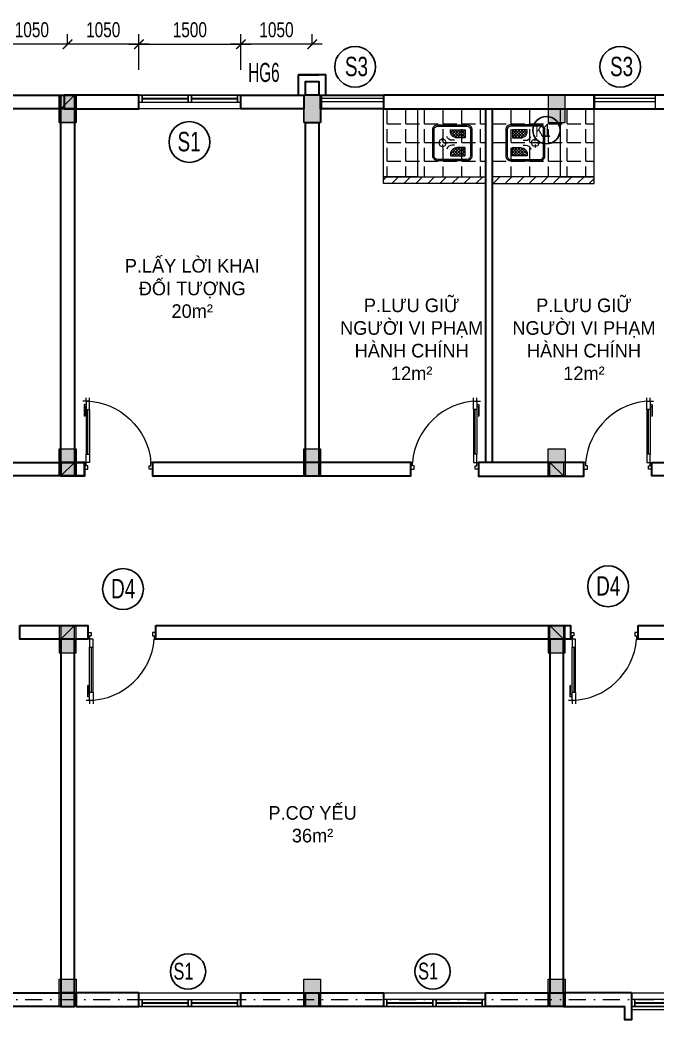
# Model space of a CAD drawing. Header units: millimetres. Extents: x 408599 to 453999, y -1491679 to -1474616.
# Drawn here: x 428525 to 437900, y -1490679 to -1475973 of the extents above; entities that cross this region are included whole.
import ezdxf

# ---------------------------------------------------------------- set-up
doc = ezdxf.new("R2010")
doc.units = ezdxf.units.MM
doc.header["$MEASUREMENT"] = 0
doc.linetypes.add('DASHDOT', pattern=[1, 0.5, -0.25, 0, -0.25])
for name, color, linetype, lineweight in [('32-CUA', 32, 'Continuous', 15), ('A-Wall', 2, 'Continuous', 35), ('Chu thich-0.25', 21, 'Continuous', 35), ('CUA SO', 135, 'Continuous', 15), ('Hatch Nhat-0.15', 8, 'Continuous', 9), ('kata_dim', 7, 'Continuous', 15), ('NET THAY', 7, 'Continuous', 20), ('S3', 2, 'Continuous', 25), ('S5', 1, 'Continuous', 35), ('TRUC', 65, 'DASHDOT', 9), ('TUONG', 4, 'Continuous', 40)]:
    doc.layers.add(name, color=color, linetype=linetype, lineweight=lineweight)
for name, color, linetype in [('COT', 1, 'Continuous'), ('DIM', 7, 'Continuous'), ('GHICHU', 7, 'Continuous'), ('HACH', 252, 'Continuous'), ('hat', 7, 'Continuous'), ('Net-02', 8, 'Continuous'), ('NET03', 2, 'Continuous'), ('TBI', 3, 'Continuous')]:
    doc.layers.add(name, color=color, linetype=linetype)
doc.styles.add('B', font='')
doc.styles.add('CHU KT (APTIMA)', font='', dxfattribs={"width": 0.7})
doc.styles.add('VNI-HELVE', font='', dxfattribs={"height": 200})
doc.styles.add('VNI-Helve-Condense', font='', dxfattribs={"width": 0.9, "height": 220})
doc.styles.get('B').set_extended_font_data('VNI-Helve-Condense')
doc.styles.get('CHU KT (APTIMA)').set_extended_font_data('VNI-Aptima')
doc.styles.get('VNI-HELVE').set_extended_font_data('VNI-Helve-Condense')
doc.styles.get('VNI-Helve-Condense').set_extended_font_data('VNI-Helve-Condense')
doc.dimstyles.new('Copy of D100', dxfattribs={"dimscale": 0, "dimtxt": 220, "dimasz": 140, "dimexe": 150, "dimexo": 0, "dimgap": 100, "dimtad": 1, "dimdec": 0, "dimzin": 0, "dimdsep": 46, "dimtxsty": 'VNI-Helve-Condense', "dimblk": 'ARCHTICK', "dimcen": 0.09, "dimdle": 150, "dimclrd": 35, "dimclre": 35, "dimclrt": 2, "dimadec": 0, "dimazin": 0, "dimtfac": 1, "dimtdec": 0, "dimtix": 1, "dimtmove": 2, "dimatfit": 3, "dimldrblk": 'ARCHTICK', "dimfxl": 1, "dimtolj": 1, "dimtzin": 0, "dimarcsym": 1})

# ---------------------------------------------------------------- blocks, each defined once
blk = doc.blocks.new('cot1-2')
at = {"layer": 'COT', "ltscale": 2}
blk.add_hatch(color=256, dxfattribs=at).paths.add_polyline_path([(-1, -1), (1, -1), (1, 1), (-1, 1)])
blk.add_lwpolyline([(-1, -1), (1, -1), (1, 1), (-1, 1)], close=True, dxfattribs=at)
at = {"layer": 'COT', "ltscale": 2, "flags": 128}
blk.add_lwpolyline([(-1, -1), (1, 1)], dxfattribs=at)
blk = doc.blocks.new('C1000')
at = {"layer": '32-CUA', "lineweight": 0}
for p, q in [((74112.4, -17359.21), (74111.9, -17359.21)), ((74112.4, -17359.21), (74112.4, -17358.71)), ((74112.4, -17359.21), (74112.4, -17360.41)), ((74112.9, -17359.21), (74112.4, -17359.21)), ((74112.9, -17359.21), (74112.9, -17358.71)), ((74112.9, -17360.41), (74112.9, -17359.21)), ((74112.12, -17359.72), (74112.12, -17361.41)), ((74112.4, -17359.72), (74112.12, -17359.72)), ((74112.18, -17360), (74112.18, -17361.41)), ((74112.4, -17360), (74112.18, -17360)), ((74112.4, -17359.72), (74112.4, -17360)), ((74112.4, -17360.18), (74112.4, -17367.01)), ((74112.4, -17360.41), (74112.9, -17360.41)), ((74112.65, -17367.01), (74112.65, -17360.41)), ((74112.9, -17360.41), (74112.9, -17367.01)), ((74112.18, -17361.41), (74112.12, -17361.41)), ((74112.15, -17368.21), (74112.15, -17369.21)), ((74112.4, -17368.21), (74112.15, -17368.21)), ((74112.4, -17368.21), (74112.4, -17367.01)), ((74112.4, -17367.01), (74112.9, -17367.01)), ((74112.4, -17368.71), (74112.4, -17368.21)), ((74112.9, -17368.21), (74112.4, -17368.21)), ((74112.9, -17367.01), (74112.9, -17368.21)), ((74121.9, -17368.21), (74122.15, -17368.21)), ((74121.9, -17368.71), (74121.9, -17368.21)), ((74122.15, -17368.21), (74122.15, -17369.21)), ((74112.15, -17369.21), (74112.65, -17369.21)), ((74112.65, -17368.71), (74112.4, -17368.71)), ((74112.65, -17369.21), (74112.65, -17368.71)), ((74121.65, -17368.71), (74121.9, -17368.71)), ((74121.65, -17369.21), (74121.65, -17368.71)), ((74122.15, -17369.21), (74121.65, -17369.21))]:
    blk.add_line(p, q, dxfattribs=at)
at = {"layer": '32-CUA', "lineweight": 0, "extrusion": (0, 0, -1)}
blk.add_ellipse((74113.02, -17368.07), major_axis=(-6.72, 6.36), ratio=0.918583, start_param=0.785398, end_param=2.356194, dxfattribs=at)
blk = doc.blocks.new('_ArchTick')
at = {"color": 0, "linetype": 'ByBlock', "const_width": 0.15}
blk.add_lwpolyline([(-0.5, -0.5), (0.5, 0.5)], dxfattribs=at)
blk = doc.blocks.new('*D33')
at = {"layer": 'DEFPOINTS', "color": 0, "transparency": 16777216}
for p in [(428175, -1476330), (428175, -1476709), (429225, -1476709)]:
    blk.add_point(p, dxfattribs=at)
at = {"layer": 'GHICHU', "color": 35, "lineweight": -2, "transparency": 16777216}
for p, q in [((428175, -1476337), (428175, -1476180)), ((429225, -1476337), (429225, -1476180)), ((429375, -1476330), (428025, -1476330))]:
    blk.add_line(p, q, dxfattribs=at)
at = {"layer": 'GHICHU', "color": 35, "lineweight": -2, "transparency": 16777216, "xscale": 140, "yscale": 140, "zscale": 140, "rotation": 180}
blk.add_blockref('_ArchTick', (428175, -1476330), dxfattribs=at)
at = {"layer": 'GHICHU', "color": 35, "lineweight": -2, "transparency": 16777216, "xscale": 140, "yscale": 140, "zscale": 140}
blk.add_blockref('_ArchTick', (429225, -1476330), dxfattribs=at)
at = {"layer": 'GHICHU', "color": 2, "transparency": 16777216, "insert": (428700, -1476118), "char_height": 220, "attachment_point": 5, "style": 'VNI-Helve-Condense'}
blk.add_mtext('\\A1;1050', dxfattribs=at)
blk = doc.blocks.new('*D35')
at = {"layer": 'DEFPOINTS', "color": 0, "ltscale": 200, "transparency": 16777216}
for p in [(431775, -1476330), (430275, -1476708), (431775, -1476708)]:
    blk.add_point(p, dxfattribs=at)
at = {"layer": 'kata_dim', "color": 35, "lineweight": -2, "ltscale": 200, "transparency": 16777216}
for p, q in [((430275, -1476708), (430275, -1476180)), ((431775, -1476708), (431775, -1476180)), ((430125, -1476330), (431925, -1476330))]:
    blk.add_line(p, q, dxfattribs=at)
at = {"layer": 'kata_dim', "color": 35, "lineweight": -2, "ltscale": 200, "transparency": 16777216, "xscale": 140, "yscale": 140, "zscale": 140, "rotation": 180}
blk.add_blockref('_ArchTick', (430275, -1476330), dxfattribs=at)
at = {"layer": 'kata_dim', "color": 35, "lineweight": -2, "ltscale": 200, "transparency": 16777216, "xscale": 140, "yscale": 140, "zscale": 140}
blk.add_blockref('_ArchTick', (431775, -1476330), dxfattribs=at)
at = {"layer": 'kata_dim', "color": 2, "ltscale": 200, "transparency": 16777216, "insert": (431025, -1476118), "char_height": 220, "attachment_point": 5, "style": 'VNI-Helve-Condense'}
blk.add_mtext('\\A1;1500', dxfattribs=at)
blk = doc.blocks.new('*D36')
at = {"layer": 'DEFPOINTS', "color": 0, "transparency": 16777216}
for p in [(431775, -1476330), (431775, -1476709), (432825, -1476709)]:
    blk.add_point(p, dxfattribs=at)
at = {"layer": 'GHICHU', "color": 35, "lineweight": -2, "transparency": 16777216}
for p, q in [((431775, -1476337), (431775, -1476180)), ((432825, -1476337), (432825, -1476180)), ((432975, -1476330), (431625, -1476330))]:
    blk.add_line(p, q, dxfattribs=at)
at = {"layer": 'GHICHU', "color": 35, "lineweight": -2, "transparency": 16777216, "xscale": 140, "yscale": 140, "zscale": 140, "rotation": 180}
blk.add_blockref('_ArchTick', (431775, -1476330), dxfattribs=at)
at = {"layer": 'GHICHU', "color": 35, "lineweight": -2, "transparency": 16777216, "xscale": 140, "yscale": 140, "zscale": 140}
blk.add_blockref('_ArchTick', (432825, -1476330), dxfattribs=at)
at = {"layer": 'GHICHU', "color": 2, "transparency": 16777216, "insert": (432300, -1476118), "char_height": 220, "attachment_point": 5, "style": 'VNI-Helve-Condense'}
blk.add_mtext('\\A1;1050', dxfattribs=at)
blk = doc.blocks.new('*D37')
at = {"layer": 'DEFPOINTS', "color": 0, "transparency": 16777216}
for p in [(429225, -1476330), (429225, -1476708), (430275, -1476708)]:
    blk.add_point(p, dxfattribs=at)
at = {"layer": 'GHICHU', "color": 35, "lineweight": -2, "transparency": 16777216}
for p, q in [((429225, -1476337), (429225, -1476180)), ((430275, -1476337), (430275, -1476180)), ((430425, -1476330), (429075, -1476330))]:
    blk.add_line(p, q, dxfattribs=at)
at = {"layer": 'GHICHU', "color": 35, "lineweight": -2, "transparency": 16777216, "xscale": 140, "yscale": 140, "zscale": 140, "rotation": 180}
blk.add_blockref('_ArchTick', (429225, -1476330), dxfattribs=at)
at = {"layer": 'GHICHU', "color": 35, "lineweight": -2, "transparency": 16777216, "xscale": 140, "yscale": 140, "zscale": 140}
blk.add_blockref('_ArchTick', (430275, -1476330), dxfattribs=at)
at = {"layer": 'GHICHU', "color": 2, "transparency": 16777216, "insert": (429750, -1476118), "char_height": 220, "attachment_point": 5, "style": 'VNI-Helve-Condense'}
blk.add_mtext('\\A1;1050', dxfattribs=at)
blk = doc.blocks.new('*X10')
at = {"color": 0}
for p, q in [((75, -323), (123, -275)), ((75, -279), (79, -275)), ((75, -367), (154, -288)), ((200, -421), (75, -296)), ((200, -377), (98, -275)), ((179, -311), (157, -290)), ((75, -411), (177, -309)), ((75, -455), (193, -337)), ((200, -465), (75, -340)), ((75, -500), (200, -375)), ((191, -500), (75, -384)), ((146, -500), (75, -429)), ((119, -500), (200, -419)), ((102, -500), (75, -473)), ((163, -500), (200, -463))]:
    blk.add_line(p, q, dxfattribs=at)
blk = doc.blocks.new('xixom2')
for p, q in [((0, 475), (0, 525)), ((-25, 450), (-75, 450)), ((0, 425), (0, 375)), ((25, 450), (75, 450))]:
    blk.add_line(p, q)
for points in [[(200, 600), (-200, 600, 0.414214), (-275, 525), (-275, 75, 0.414214), (-200, 0), (200, 0, 0.414214), (275, 75), (275, 525, 0.414214)], [(200, 580), (-200, 580, 0.414214), (-255, 525), (-255, 75, 0.414214), (-200, 20), (200, 20, 0.414214), (255, 75), (255, 525, 0.414214)]]:
    blk.add_lwpolyline(points, format="xyb", close=True)
for points in [[(-200, 100), (-75, 100), (-75, 225, 0.200463), (-107, 301, 0.073634), (-131, 319, 0.170857), (-175, 325), (-200, 325), (-200, 100)], [(-38, 267), (-38, 301, 0.333511), (-98, 383, 2.289122)], [(38, 267), (38, 301, -0.333511), (98, 383, -2.289122)], [(200, 100), (75, 100), (75, 225, -0.200463), (107, 301, -0.073634), (131, 319, -0.170857), (175, 325), (200, 325), (200, 100)]]:
    blk.add_lwpolyline(points, format="xyb")
blk.add_circle((0, 450), 55.9)
blk.add_blockref('*X10', (-275, 600))
at = {"xscale": -1}
blk.add_blockref('*X10', (275, 600), dxfattribs=at)
blk = doc.blocks.new('vtretvretve')
at = {"layer": 'GHICHU'}
blk.add_hatch(color=256, dxfattribs=at).paths.add_polyline_path([(237846, -1471033), (238096, -1471033), (238096, -1471433), (237846, -1471433)])
blk.add_lwpolyline([(237846, -1471033), (238096, -1471033), (238096, -1471433), (237846, -1471433)], close=True, dxfattribs=at)
blk = doc.blocks.new('s1')
at = {"layer": 'CUA SO', "color": 30}
for p, q in [((429800, -1489688), (429125, -1489688)), ((429800, -1489698), (429125, -1489698)), ((430525, -1489688), (429850, -1489688)), ((430525, -1489698), (429850, -1489698))]:
    blk.add_line(p, q, dxfattribs=at)
at = {"layer": 'CUA SO', "color": 55}
for points in [[(429125, -1489743), (429075, -1489743), (429075, -1489643), (429125, -1489643)], [(430575, -1489643), (429075, -1489643), (429075, -1489843), (430575, -1489843)], [(429850, -1489743), (429800, -1489743), (429800, -1489643), (429850, -1489643)], [(430575, -1489743), (430525, -1489743), (430525, -1489643), (430575, -1489643)]]:
    blk.add_lwpolyline(points, close=True, dxfattribs=at)
at = {"layer": 'CUA SO', "color": 30}
for points in [[(429125, -1489643), (429800, -1489643), (429800, -1489743), (429125, -1489743)], [(429850, -1489643), (430525, -1489643), (430525, -1489743), (429850, -1489743)]]:
    blk.add_lwpolyline(points, close=True, dxfattribs=at)
blk = doc.blocks.new('éddd')
at = {"layer": 'Net-02'}
for p, q in [((434174, -1475359), (435074, -1475359)), ((434174, -1475359), (435074, -1475359)), ((434174, -1475359), (435074, -1475359)), ((434177, -1475359), (435077, -1475359)), ((434177, -1475359), (435077, -1475359)), ((435074, -1475409), (434174, -1475409)), ((435074, -1475409), (434174, -1475409)), ((435074, -1475409), (434174, -1475409)), ((435074, -1475459), (434174, -1475459)), ((435074, -1475459), (434174, -1475459)), ((435074, -1475459), (434174, -1475459)), ((435077, -1475409), (434177, -1475409)), ((435077, -1475409), (434177, -1475409)), ((435077, -1475459), (434177, -1475459)), ((435077, -1475459), (434177, -1475459)), ((435074, -1475559), (434174, -1475559)), ((435074, -1475559), (434174, -1475559)), ((435074, -1475559), (434174, -1475559)), ((435077, -1475559), (434177, -1475559)), ((435077, -1475559), (434177, -1475559))]:
    blk.add_line(p, q, dxfattribs=at)
blk.add_lwpolyline([(434174, -1475559), (434174, -1475359), (435077, -1475359), (435077, -1475559)], close=True, dxfattribs=at)

msp = doc.modelspace()

# ---------------------------------------------------------------- hatches: boundary and pattern name
at = {"layer": 'HACH'}
h = msp.add_hatch(dxfattribs=at)
h.set_pattern_fill('ANGLE', color=256, scale=1000, angle=-90, style=0)
h.set_pattern_definition([(90, (835154.06, -2662201.83), (275, 5e-14), [200, -75]), (1e-14, (835154.06, -2662201.83), (7e-14, -275), [200, -75])])
h.paths.add_polyline_path([(434375.4, -1477278.5), (433875.4, -1477278.5), (433875.4, -1478128.5), (434375.4, -1478128.5)])
h.paths.add_polyline_path([(433875.4, -1478128.5), (433875.4, -1478278.5), (434375.4, -1478278.5), (434375.4, -1478128.5)])
h.paths.add_polyline_path([(435375.4, -1478278.5), (435375.4, -1478128.5), (434375.4, -1478128.5), (434375.4, -1478278.5)])
h.paths.add_polyline_path([(435375.4, -1477278.5), (434375.4, -1477278.5), (434375.4, -1478128.5), (435375.4, -1478128.5)])
h = msp.add_hatch(dxfattribs=at)
h.set_pattern_fill('ANGLE', color=256, scale=1000, angle=-90, style=0)
h.set_pattern_definition([(90, (835054.06, -2662201.83), (275, 5e-14), [200, -75]), (1e-14, (835054.06, -2662201.83), (7e-14, -275), [200, -75])])
h.paths.add_polyline_path([(436475.4, -1477278.5), (436975.4, -1477278.5), (436975.4, -1478128.5), (436475.4, -1478128.5)])
h.paths.add_polyline_path([(436975.4, -1478128.5), (436975.4, -1478278.5), (436475.4, -1478278.5), (436475.4, -1478128.5)])
h.paths.add_polyline_path([(435475.4, -1478278.5), (435475.4, -1478128.5), (436475.4, -1478128.5), (436475.4, -1478278.5)])
h.paths.add_polyline_path([(435475.4, -1477278.5), (436475.4, -1477278.5), (436475.4, -1478128.5), (435475.4, -1478128.5)])
h = msp.add_hatch(dxfattribs=at)
h.set_pattern_fill('ANSI31', color=256, scale=1000, angle=-90, style=0)
h.set_pattern_definition([(45, (835154.06, -2662201.83), (88.388348, -88.388348), [])])
h.paths.add_polyline_path([(433875.4, -1478278.5), (433875.4, -1478378.5), (435375.4, -1478378.5), (435375.4, -1478278.5), (434375.4, -1478278.5)])
h = msp.add_hatch(dxfattribs=at)
h.set_pattern_fill('ANSI31', color=256, scale=1000, angle=-90, style=0)
h.set_pattern_definition([(45, (835054.06, -2662201.83), (88.388348, -88.388348), [])])
h.paths.add_polyline_path([(436975.4, -1478278.5), (436975.4, -1478378.5), (435475.4, -1478378.5), (435475.4, -1478278.5), (436475.4, -1478278.5)])
at = {"layer": 'hat', "ltscale": 200}
h = msp.add_hatch(color=6, dxfattribs=at)
h.dxf.hatch_style = 1
h.paths.add_polyline_path([(429325.4, -1477078.3), (429125.4, -1477078.3), (429125.4, -1477278.3), (429325.4, -1477278.3)])
h = msp.add_hatch(color=256, dxfattribs=at)
h.dxf.hatch_style = 1
h.paths.add_polyline_path([(429325.4, -1490478.5), (429125.4, -1490478.5), (429125.4, -1490278.5), (429325.4, -1490278.5)])
h = msp.add_hatch(color=256, dxfattribs=at)
h.dxf.hatch_style = 1
h.paths.add_polyline_path([(429325.4, -1490478.5), (429125.4, -1490478.5), (429125.4, -1490278.5), (429325.4, -1490278.5)])
h = msp.add_hatch(color=256, dxfattribs=at)
h.dxf.hatch_style = 1
h.paths.add_polyline_path([(432725.4, -1490478.5), (432925.4, -1490478.5), (432925.4, -1490278.5), (432725.4, -1490278.5)])
h = msp.add_hatch(color=256, dxfattribs=at)
h.dxf.hatch_style = 1
h.paths.add_polyline_path([(436325.4, -1490478.5), (436525.4, -1490478.5), (436525.4, -1490278.5), (436325.4, -1490278.5)])
at = {"layer": 'Hatch Nhat-0.15'}
h = msp.add_hatch(color=256, dxfattribs=at)
h.dxf.hatch_style = 1
h.paths.add_polyline_path([(429200.4, -1477478.4), (429100.4, -1477478.4), (429100.4, -1477178.5), (429200.4, -1477178.5)])
h.paths.add_polyline_path([(429350.4, -1477478.4), (429200.4, -1477478.4), (429200.4, -1477178.5), (429350.4, -1477178.5)])
h.paths.add_polyline_path([(429350.4, -1477178.5), (429200.4, -1477178.5), (429200.4, -1477078.4), (429350.4, -1477078.4)])
h.paths.add_polyline_path([(429200.4, -1477178.5), (429100.4, -1477178.5), (429100.4, -1477078.4), (429200.4, -1477078.4)])
h = msp.add_hatch(color=256, dxfattribs=at)
h.dxf.hatch_style = 1
h.paths.add_polyline_path([(432800.4, -1477478.4), (432700.4, -1477478.4), (432700.4, -1477178.5), (432800.4, -1477178.5)])
h.paths.add_polyline_path([(432950.4, -1477478.4), (432800.4, -1477478.4), (432800.4, -1477178.5), (432950.4, -1477178.5)])
h.paths.add_polyline_path([(432950.4, -1477178.5), (432800.4, -1477178.5), (432800.4, -1477078.4), (432950.4, -1477078.4)])
h.paths.add_polyline_path([(432800.4, -1477178.5), (432700.4, -1477178.5), (432700.4, -1477078.4), (432800.4, -1477078.4)])
h = msp.add_hatch(color=256, dxfattribs=at)
h.dxf.hatch_style = 1
h.paths.add_polyline_path([(436400.4, -1477478.4), (436300.4, -1477478.4), (436300.4, -1477178.5), (436400.4, -1477178.5)])
h.paths.add_polyline_path([(436550.4, -1477478.4), (436400.4, -1477478.4), (436400.4, -1477178.5), (436550.4, -1477178.5)])
h.paths.add_polyline_path([(436550.4, -1477178.5), (436400.4, -1477178.5), (436400.4, -1477078.4), (436550.4, -1477078.4)])
h.paths.add_polyline_path([(436400.4, -1477178.5), (436300.4, -1477178.5), (436300.4, -1477078.4), (436400.4, -1477078.4)])
h = msp.add_hatch(color=256, dxfattribs=at)
h.dxf.hatch_style = 1
h.paths.add_polyline_path([(429200.4, -1482279.5), (429100.4, -1482279.5), (429100.4, -1482579.4), (429200.4, -1482579.4)])
h.paths.add_polyline_path([(429350.4, -1482279.5), (429200.4, -1482279.5), (429200.4, -1482579.4), (429350.4, -1482579.4)])
h.paths.add_polyline_path([(429350.4, -1482579.4), (429200.4, -1482579.4), (429200.4, -1482679.5), (429350.4, -1482679.5)])
h.paths.add_polyline_path([(429200.4, -1482579.4), (429100.4, -1482579.4), (429100.4, -1482679.5), (429200.4, -1482679.5)])
h = msp.add_hatch(color=256, dxfattribs=at)
h.dxf.hatch_style = 1
h.paths.add_polyline_path([(432800.4, -1482279.5), (432700.4, -1482279.5), (432700.4, -1482579.4), (432800.4, -1482579.4)])
h.paths.add_polyline_path([(432950.4, -1482279.5), (432800.4, -1482279.5), (432800.4, -1482579.4), (432950.4, -1482579.4)])
h.paths.add_polyline_path([(432950.4, -1482579.4), (432800.4, -1482579.4), (432800.4, -1482679.5), (432950.4, -1482679.5)])
h.paths.add_polyline_path([(432800.4, -1482579.4), (432700.4, -1482579.4), (432700.4, -1482679.5), (432800.4, -1482679.5)])
h = msp.add_hatch(color=256, dxfattribs=at)
h.dxf.hatch_style = 1
h.paths.add_polyline_path([(436400.4, -1482279.5), (436300.4, -1482279.5), (436300.4, -1482579.4), (436400.4, -1482579.4)])
h.paths.add_polyline_path([(436550.4, -1482279.5), (436400.4, -1482279.5), (436400.4, -1482579.4), (436550.4, -1482579.4)])
h.paths.add_polyline_path([(436550.4, -1482579.4), (436400.4, -1482579.4), (436400.4, -1482679.5), (436550.4, -1482679.5)])
h.paths.add_polyline_path([(436400.4, -1482579.4), (436300.4, -1482579.4), (436300.4, -1482679.5), (436400.4, -1482679.5)])
h = msp.add_hatch(color=256, dxfattribs=at)
h.dxf.hatch_style = 1
h.paths.add_polyline_path([(429200.4, -1485278.4), (429100.4, -1485278.4), (429100.4, -1484978.5), (429200.4, -1484978.5)])
h.paths.add_polyline_path([(429350.4, -1485278.4), (429200.4, -1485278.4), (429200.4, -1484978.5), (429350.4, -1484978.5)])
h.paths.add_polyline_path([(429350.4, -1484978.5), (429200.4, -1484978.5), (429200.4, -1484878.4), (429350.4, -1484878.4)])
h.paths.add_polyline_path([(429200.4, -1484978.5), (429100.4, -1484978.5), (429100.4, -1484878.4), (429200.4, -1484878.4)])
h = msp.add_hatch(color=256, dxfattribs=at)
h.dxf.hatch_style = 1
h.paths.add_polyline_path([(436400.4, -1485278.4), (436300.4, -1485278.4), (436300.4, -1484978.5), (436400.4, -1484978.5)])
h.paths.add_polyline_path([(436550.4, -1485278.4), (436400.4, -1485278.4), (436400.4, -1484978.5), (436550.4, -1484978.5)])
h.paths.add_polyline_path([(436550.4, -1484978.5), (436400.4, -1484978.5), (436400.4, -1484878.4), (436550.4, -1484878.4)])
h.paths.add_polyline_path([(436400.4, -1484978.5), (436300.4, -1484978.5), (436300.4, -1484878.4), (436400.4, -1484878.4)])
h = msp.add_hatch(color=256, dxfattribs=at)
h.dxf.hatch_style = 1
h.paths.add_polyline_path([(429200.4, -1490079.4), (429100.4, -1490079.4), (429100.4, -1490379.2), (429200.4, -1490379.2)])
h.paths.add_polyline_path([(429350.4, -1490079.4), (429200.4, -1490079.4), (429200.4, -1490379.2), (429350.4, -1490379.2)])
h.paths.add_polyline_path([(429350.4, -1490379.2), (429200.4, -1490379.2), (429200.4, -1490479.4), (429350.4, -1490479.4)])
h.paths.add_polyline_path([(429200.4, -1490379.2), (429100.4, -1490379.2), (429100.4, -1490479.4), (429200.4, -1490479.4)])
h = msp.add_hatch(color=256, dxfattribs=at)
h.dxf.hatch_style = 1
h.paths.add_polyline_path([(432800.4, -1490079.4), (432700.4, -1490079.4), (432700.4, -1490379.2), (432800.4, -1490379.2)])
h.paths.add_polyline_path([(432950.4, -1490079.4), (432800.4, -1490079.4), (432800.4, -1490379.2), (432950.4, -1490379.2)])
h.paths.add_polyline_path([(432950.4, -1490379.2), (432800.4, -1490379.2), (432800.4, -1490479.4), (432950.4, -1490479.4)])
h.paths.add_polyline_path([(432800.4, -1490379.2), (432700.4, -1490379.2), (432700.4, -1490479.4), (432800.4, -1490479.4)])
h = msp.add_hatch(color=256, dxfattribs=at)
h.dxf.hatch_style = 1
h.paths.add_polyline_path([(436400.4, -1490079.4), (436300.4, -1490079.4), (436300.4, -1490379.2), (436400.4, -1490379.2)])
h.paths.add_polyline_path([(436550.4, -1490079.4), (436400.4, -1490079.4), (436400.4, -1490379.2), (436550.4, -1490379.2)])
h.paths.add_polyline_path([(436550.4, -1490379.2), (436400.4, -1490379.2), (436400.4, -1490479.4), (436550.4, -1490479.4)])
h.paths.add_polyline_path([(436400.4, -1490379.2), (436300.4, -1490379.2), (436300.4, -1490479.4), (436400.4, -1490479.4)])

# ---------------------------------------------------------------- linework, layer by layer
at = {"layer": 'A-Wall', "lineweight": 25}
for points in [[(433875.4, -1478278.5), (433875.4, -1477278.5), (434375.4, -1477278.5), (434375.4, -1478278.5)], [(436975.4, -1478278.5), (436975.4, -1477278.5), (436475.4, -1477278.5), (436475.4, -1478278.5)], [(433875.4, -1478378.5), (433875.4, -1478278.5), (435375.4, -1478278.5), (435375.4, -1478378.5)], [(436975.4, -1478378.5), (436975.4, -1478278.5), (435475.4, -1478278.5), (435475.4, -1478378.5)]]:
    msp.add_lwpolyline(points, close=True, dxfattribs=at)
at = {"layer": 'CUA SO', "color": 30}
for p, q in [((430325.4, -1477124.4), (431000.4, -1477124.4)), ((430325.4, -1477134.4), (431000.4, -1477134.4)), ((431050.4, -1477124.4), (431725.4, -1477124.4)), ((431050.4, -1477134.4), (431725.4, -1477134.4))]:
    msp.add_line(p, q, dxfattribs=at)
at = {"layer": 'CUA SO', "color": 55}
for points in [[(430275.4, -1477179.4), (430325.4, -1477179.4), (430325.4, -1477079.4), (430275.4, -1477079.4)], [(430275.4, -1477079.4), (431775.4, -1477079.4), (431775.4, -1477279.4), (430275.4, -1477279.4)], [(431000.4, -1477179.4), (431050.4, -1477179.4), (431050.4, -1477079.4), (431000.4, -1477079.4)], [(431725.4, -1477179.4), (431775.4, -1477179.4), (431775.4, -1477079.4), (431725.4, -1477079.4)]]:
    msp.add_lwpolyline(points, close=True, dxfattribs=at)
at = {"layer": 'CUA SO', "color": 30}
for points in [[(431000.4, -1477079.4), (430325.4, -1477079.4), (430325.4, -1477179.4), (431000.4, -1477179.4)], [(431725.4, -1477079.4), (431050.4, -1477079.4), (431050.4, -1477179.4), (431725.4, -1477179.4)]]:
    msp.add_lwpolyline(points, close=True, dxfattribs=at)
msp.add_lwpolyline([(437775.4, -1477178.6), (436975.4, -1477178.6)], dxfattribs=at)
at = {"layer": 'DIM'}
msp.add_line((436475.4, -1477278.5), (436475.4, -1478278.5), dxfattribs=at)
at = {"layer": 'NET THAY', "color": 26, "lineweight": 30}
for centre, radius in [((433456.9, -1476662.2), 299.9), ((437358.7, -1476662.2), 299.9), ((436272.9, -1477593), 200), ((431018.5, -1477767.4), 299.9), ((430041.3, -1484341.2), 299.9), ((437180.4, -1484300.9), 299.9), ((430998.4, -1489965.9), 260), ((434598.4, -1489964), 260)]:
    msp.add_circle(centre, radius, dxfattribs=at)
at = {"layer": 'Net-02'}
for p, q in [((435750.4, -1477278.5), (436675.4, -1477278.5)), ((429125.4, -1490278.5), (429325.4, -1490278.5)), ((429125.4, -1490278.5), (429325.4, -1490278.5)), ((429125.4, -1490278.5), (429325.4, -1490278.5)), ((432925.4, -1490278.5), (432725.4, -1490278.5)), ((436525.4, -1490278.5), (436325.4, -1490278.5)), ((439025.4, -1490528.2), (437525.4, -1490528.2))]:
    msp.add_line(p, q, dxfattribs=at)
at = {"layer": 'NET03'}
msp.add_lwpolyline([(435275.4, -1482478.5), (436300.4, -1482478.5), (436300.4, -1482679.5), (435275.4, -1482679.5)], close=True, dxfattribs=at)
at = {"layer": 'S3', "ltscale": 200}
msp.add_line((429326.9, -1490478.5), (429326.9, -1490479.4), dxfattribs=at)
at = {"layer": 'S3'}
for points in [[(429100.4, -1477478.4), (429350.4, -1477478.4), (429350.4, -1477078.4), (429100.4, -1477078.4)], [(432700.4, -1477478.4), (432950.4, -1477478.4), (432950.4, -1477078.4), (432700.4, -1477078.4)], [(436300.4, -1477478.4), (436550.4, -1477478.4), (436550.4, -1477078.4), (436300.4, -1477078.4)], [(429100.4, -1482279.5), (429350.4, -1482279.5), (429350.4, -1482679.5), (429100.4, -1482679.5)], [(432700.4, -1482279.5), (432950.4, -1482279.5), (432950.4, -1482679.5), (432700.4, -1482679.5)], [(436300.4, -1482279.5), (436550.4, -1482279.5), (436550.4, -1482679.5), (436300.4, -1482679.5)], [(429100.4, -1485278.4), (429350.4, -1485278.4), (429350.4, -1484878.4), (429100.4, -1484878.4)], [(436300.4, -1485278.4), (436550.4, -1485278.4), (436550.4, -1484878.4), (436300.4, -1484878.4)], [(429100.4, -1490079.4), (429350.4, -1490079.4), (429350.4, -1490479.4), (429100.4, -1490479.4)], [(432700.4, -1490079.4), (432950.4, -1490079.4), (432950.4, -1490479.4), (432700.4, -1490479.4)], [(436300.4, -1490079.4), (436550.4, -1490079.4), (436550.4, -1490479.4), (436300.4, -1490479.4)]]:
    msp.add_lwpolyline(points, close=True, dxfattribs=at)
at = {"layer": 'S5', "ltscale": 200}
for p, q in [((435375.4, -1477278.5), (435375.4, -1482478.5)), ((435475.4, -1477278.5), (435475.4, -1482478.5))]:
    msp.add_line(p, q, dxfattribs=at)
for points in [[(432625.4, -1477078.4), (432625.4, -1476778.4), (432925.4, -1476778.4)], [(433025.4, -1477078.4), (433025.4, -1476778.4), (432625.4, -1476778.4)], [(432725.4, -1477078.4), (432725.4, -1476878.4), (432925.4, -1476878.4), (432925.4, -1477078.4), (432725.4, -1477078.4)], [(432925.4, -1477078.4), (432725.4, -1477078.4)], [(435475.4, -1477278.5), (435750.4, -1477278.5)], [(428125.4, -1490278.5), (429125.4, -1490278.5), (429125.4, -1490478.5), (428225.4, -1490478.5)], [(437525.4, -1490278.5), (436525.4, -1490278.5), (436525.4, -1490478.5), (437425.4, -1490478.5)], [(437525.4, -1490278.5), (437525.4, -1490678.5), (437525.4, -1490678.5), (437425.4, -1490678.5), (437425.4, -1490478.2)]]:
    msp.add_lwpolyline(points, dxfattribs=at)
for points in [[(428175.4, -1477079.4), (429100.4, -1477079.4), (429100.4, -1477279.4), (428175.4, -1477279.4)], [(429125.4, -1477078.5), (429325.4, -1477078.5), (429325.4, -1482678.5), (429125.4, -1482678.5)], [(430275.4, -1477079.4), (429175.4, -1477079.4), (429175.4, -1477279.4), (430275.4, -1477279.4)], [(431775.4, -1477079.4), (432700.4, -1477079.4), (432700.4, -1477279.4), (431775.4, -1477279.4)], [(433872.8, -1477278.5), (432947.8, -1477278.5), (432947.8, -1477078.3), (433872.8, -1477078.3)], [(433875.4, -1477278.5), (432950.4, -1477278.5), (432950.4, -1477078.4), (433875.4, -1477078.4)], [(433875.4, -1477278.5), (436975.4, -1477278.5), (436975.4, -1477078.7), (433875.4, -1477078.7)], [(436975.4, -1477278.5), (438262.9, -1477278.5), (438262.9, -1477078.7), (436975.4, -1477078.7)], [(432925.4, -1482679.4), (432725.4, -1482679.4), (432725.4, -1477479.4), (432925.4, -1477479.4)], [(423375.4, -1482478.5), (429125.4, -1482478.5), (429125.4, -1482678.5), (423375.4, -1482678.5)], [(434275.4, -1482478.5), (430475.4, -1482478.5), (430475.4, -1482678.5), (434275.4, -1482678.5)], [(436825.4, -1482478.5), (435275.4, -1482478.5), (435275.4, -1482679.5), (436825.4, -1482679.5)], [(437825.4, -1482478.5), (438325.4, -1482478.5), (438325.4, -1482678.5), (437825.4, -1482678.5)], [(428525.4, -1484878.5), (429525.4, -1484878.5), (429525.4, -1485078.5), (428525.4, -1485078.5)], [(430525.4, -1484878.5), (436625.4, -1484878.5), (436625.4, -1485078.5), (430525.4, -1485078.5)], [(437625.4, -1484878.5), (444025.4, -1484878.5), (444025.4, -1485078.5), (437625.4, -1485078.5)], [(429325.4, -1485078.5), (429125.4, -1485078.5), (429125.4, -1490278.5), (429325.4, -1490278.5)], [(436525.4, -1485078.5), (436325.4, -1485078.5), (436325.4, -1490278.5), (436525.4, -1490278.5)], [(429125.4, -1490478.5), (429325.4, -1490478.5), (429325.4, -1490278.5), (429125.4, -1490278.5)], [(429125.4, -1490478.5), (429325.4, -1490478.5), (429325.4, -1490278.5), (429125.4, -1490278.5)], [(430275.4, -1490280.4), (429350.4, -1490280.4), (429350.4, -1490480.4), (430275.4, -1490480.4)], [(431775.4, -1490280.4), (433875.4, -1490280.4), (433875.4, -1490480.4), (431775.4, -1490480.4)], [(432925.4, -1490478.5), (432725.4, -1490478.5), (432725.4, -1490278.5), (432925.4, -1490278.5)], [(435375.4, -1490280.4), (436300.4, -1490280.4), (436300.4, -1490480.4), (435375.4, -1490480.4)], [(436525.4, -1490478.5), (436325.4, -1490478.5), (436325.4, -1490278.5), (436525.4, -1490278.5)]]:
    msp.add_lwpolyline(points, close=True, dxfattribs=at)
at = {"layer": 'S5', "color": 6, "ltscale": 200}
msp.add_lwpolyline([(429125.4, -1477078.3), (429325.4, -1477078.3), (429325.4, -1477278.3), (429125.4, -1477278.3)], close=True, dxfattribs=at)
at = {"layer": 'TRUC', "ltscale": 500}
msp.add_line((416600.4, -1490378.5), (452125.4, -1490378.5), dxfattribs=at)
at = {"layer": 'TUONG', "ltscale": 2}
msp.add_lwpolyline([(429125.4, -1482678.5), (429475.4, -1482678.5), (429475.4, -1482478.5), (429125.4, -1482478.5)], close=True, dxfattribs=at)

# ---------------------------------------------------------------- block references
at = {"yscale": 0.959999999962747, "zscale": 0.959999999962747}
for p, xscale, rotation in [((435175.4, -1477778.5), -0.959999999962747, 90), ((435675.4, -1477778.5), 0.959999999962747, 270)]:
    msp.add_blockref('xixom2', p, dxfattribs=dict(at, xscale=xscale, rotation=rotation))
at = {"layer": '32-CUA', "yscale": 100, "zscale": 100}
for p, xscale in [((-6981739.8, 254342.1), 100), ((7846490.7, 254342.1), -100), ((7849040.7, 254342.1), -100)]:
    msp.add_blockref('C1000', p, dxfattribs=dict(at, xscale=xscale))
at = {"layer": '32-CUA', "xscale": -100, "yscale": 100, "zscale": 100, "rotation": 180}
for p in [(-6981689.8, -3221899.2), (-6974589.8, -3221899.2)]:
    msp.add_blockref('C1000', p, dxfattribs=at)
at = {"layer": 'COT', "xscale": 100, "yscale": 100, "zscale": 100}
for p in [(429225.4, -1477178.5), (429225.4, -1482578.5), (429225.4, -1484978.5)]:
    msp.add_blockref('cot1-2', p, dxfattribs=at)
at = {"layer": 'COT', "xscale": -100, "yscale": 100, "zscale": 100, "rotation": 180}
for p in [(436425.4, -1482578.5), (436425.4, -1484978.5)]:
    msp.add_blockref('cot1-2', p, dxfattribs=at)
at = {"layer": 'GHICHU'}
for p in [(191254.9, -6046.1), (194854.9, -6046.1)]:
    msp.add_blockref('vtretvretve', p, dxfattribs=at)
at = {"layer": 'NET03'}
for p in [(-1204, -1719.3), (2798.6, -1719.7)]:
    msp.add_blockref('éddd', p, dxfattribs=at)
at = {"layer": 'NET03', "xscale": -1, "rotation": 180.0000000266804}
for p in [(1200.7, -2980123.7), (4800.7, -2980121.9), (8450.7, -2980121.9)]:
    msp.add_blockref('s1', p, dxfattribs=at)

# ---------------------------------------------------------------- texts
at = {"char_height": 200, "style": 'B'}
for s, insert, attachment_point in [('{\\fVNI-Avo|b0|i0|c0|p2;P.LAÁY LÔØI KHAI \\PÑOÁI TÖÔÏNG\\P20m²}', (431059.7, -1479487.5), 2), ('{\\fVNI-Avo|b0|i0|c0|p2;P.LÖU GIÖÕ \\PNGÖÔØI VI PHAÏM \\PHAØNH CHÍNH \\P12m²}', (434290.1, -1481269), 8), ('{\\fVNI-Avo|b0|i0|c0|p2;P.LÖU GIÖÕ \\PNGÖÔØI VI PHAÏM \\PHAØNH CHÍNH \\P12m²}', (436825.4, -1481269), 8), ('{\\fVNI-Avo|b0|i0|c0|p2;P.CÔ YEÁU\\P36m²}', (432830.8, -1488069.5), 8)]:
    msp.add_mtext(s, dxfattribs=dict(at, insert=insert, attachment_point=attachment_point))
at = {"layer": 'Chu thich-0.25', "color": 7, "style": 'CHU KT (APTIMA)', "width": 0.6}
msp.add_text('HG6', height=280, dxfattribs=at).set_placement((431883.8, -1476884.2))
at = {"layer": 'TBI', "color": 0, "linetype": 'ByBlock', "ltscale": 2, "style": 'VNI-HELVE', "width": 0.85}
for s, height, p in [('S3', 285, (433307.7, -1476799.1)), ('S3', 285, (437209.5, -1476799.1)), ('K1', 190, (436108.5, -1477691.7)), ('S1', 285, (430844.1, -1477904.3)), ('D4', 285, (429866.9, -1484478.1)), ('D4', 285, (437005.9, -1484437.8)), ('S1', 247, (430784.6, -1490084.5)), ('S1', 247, (434384.6, -1490082.7))]:
    msp.add_text(s, height=height, dxfattribs=at).set_placement(p)

# ---------------------------------------------------------------- dimensions: what is measured, and where the dimension line sits
at = {"layer": 'GHICHU'}
for base, p1, p2, picture, middle in [((428175.4, -1476330), (429225.4, -1476708.6), (428175.4, -1476708.6), '*D33', (428700.4, -1476117.7)), ((429225.4, -1476330), (430275.4, -1476707.8), (429225.4, -1476707.8), '*D37', (429750.4, -1476117.7)), ((431775.4, -1476330), (432825.4, -1476708.6), (431775.4, -1476708.6), '*D36', (432300.4, -1476117.7))]:
    dim = msp.add_linear_dim(base=base, p1=p1, p2=p2, dimstyle='Copy of D100', override={"dimscale": 1, "dimfxl": 7, "dimfxlon": 1}, dxfattribs=at)
    dim.commit()
    dim.dimension.update_dxf_attribs({"geometry": picture, "text_midpoint": middle})
at = {"layer": 'kata_dim', "ltscale": 200}
dim = msp.add_linear_dim(base=(431775.4, -1476330), p1=(430275.4, -1476707.8), p2=(431775.4, -1476707.8), dimstyle='Copy of D100', override={"dimscale": 1, "dimfxl": 400, "dimfxlon": 1}, dxfattribs=at)
dim.commit()
dim.dimension.update_dxf_attribs({"geometry": '*D35', "text_midpoint": (431025.4, -1476117.7)})

doc.saveas('drawing.dxf')
